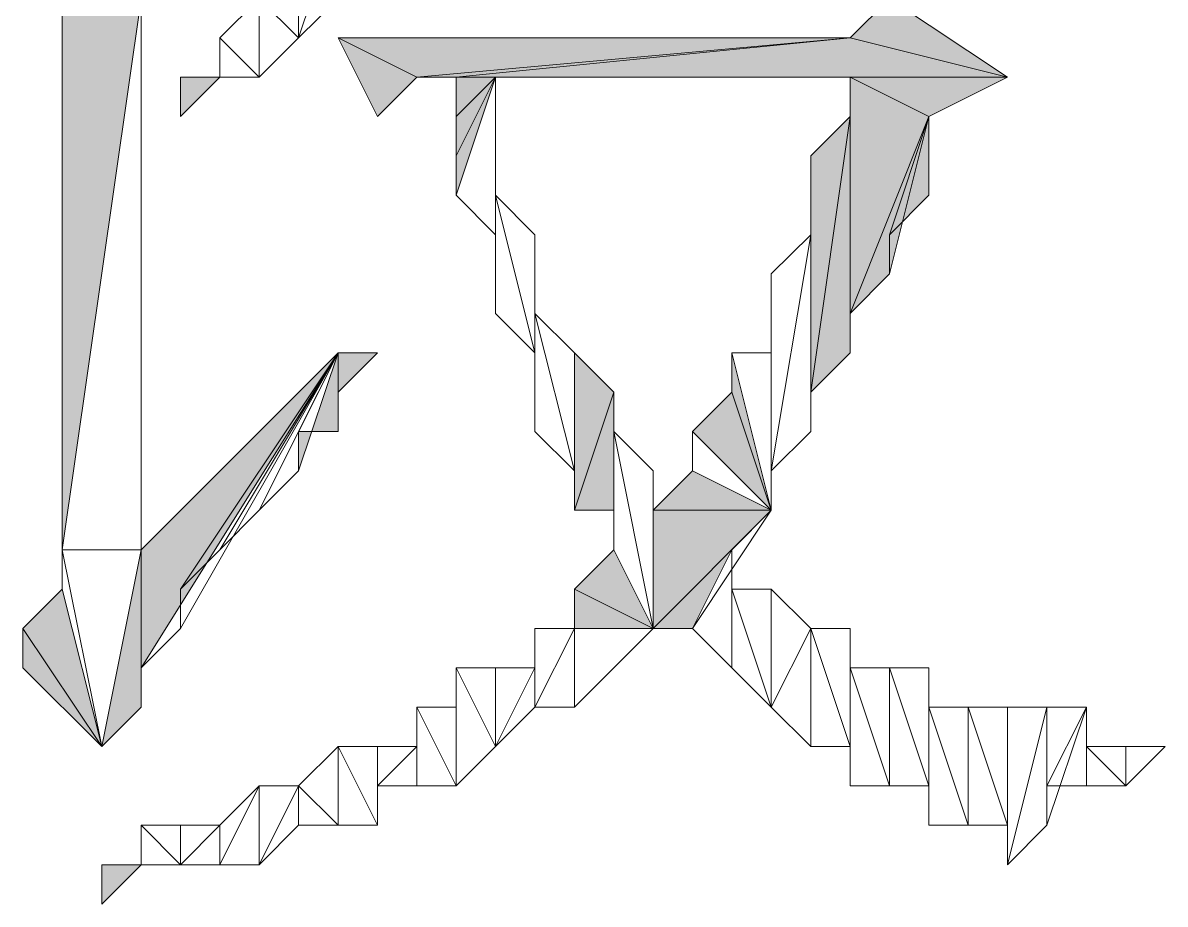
# Model space of a CAD drawing. Header units: inches. Extents: x -244 to 17, y 0 to 370.
# Drawn here: x -16.436 to -14.594, y 51.954 to 53.375 of the extents above; entities that cross this region are included whole.
import ezdxf

# ---------------------------------------------------------------- set-up
doc = ezdxf.new("R2010")
doc.units = ezdxf.units.IN
doc.header["$MEASUREMENT"] = 0
doc.layers.add('图层 1', color=7, linetype='Continuous')

# ---------------------------------------------------------------- blocks, each defined once
blk = doc.blocks.new('block 2')
at = {"layer": '图层 1', "true_color": 0xffffff}
h = blk.add_hatch(color=7, dxfattribs=at)
h.dxf.hatch_style = 2
h.paths.add_polyline_path([(72.3266, 36.9569), (72.5171, 37.0841), (72.4535, 37.0841)])
h.paths.add_polyline_path([(72.5806, 37.0207), (72.3266, 36.9569), (72.5171, 37.0841)])
h = blk.add_hatch(color=7, dxfattribs=at)
h.dxf.hatch_style = 2
h.paths.add_polyline_path([(73.5966, 37.0207), (73.533, 36.8936), (73.5966, 36.8302)])
h.paths.add_polyline_path([(72.644, 37.0207), (73.5966, 37.0207), (73.533, 36.8936)])
h = blk.add_hatch(color=7, dxfattribs=at)
h.dxf.hatch_style = 2
h.paths.add_polyline_path([(72.136, 36.9569), (72.0725, 36.9569), (72.136, 36.8936)])
h = blk.add_hatch(color=7, dxfattribs=at)
h.dxf.hatch_style = 2
h.paths.add_polyline_path([(72.644, 36.8936), (72.4535, 36.8936), (72.9615, 36.5759)])
h.paths.add_polyline_path([(72.3266, 36.9569), (72.3901, 36.8936), (72.644, 36.8936)])
h = blk.add_hatch(color=7, dxfattribs=at)
h.dxf.hatch_style = 2
h.paths.add_polyline_path([(73.4061, 36.8302), (73.3425, 36.8302), (73.4061, 36.7664)])
h = blk.add_hatch(color=7, dxfattribs=at)
h.dxf.hatch_style = 2
h.paths.add_polyline_path([(72.9615, 36.5759), (72.8345, 36.6396), (72.771, 36.6396)])
h.paths.add_polyline_path([(72.8345, 36.5759), (72.9615, 36.5759), (72.8345, 36.6396)])
h = blk.add_hatch(color=7, dxfattribs=at)
h.dxf.hatch_style = 2
h.paths.add_polyline_path([(72.8981, 36.5759), (72.9615, 36.5759), (72.9615, 36.5125)])
h = blk.add_hatch(color=7, dxfattribs=at)
h.dxf.hatch_style = 2
h.paths.add_polyline_path([(73.4061, 36.4491), (73.4695, 36.5759), (73.4695, 35.7505)])
h.paths.add_polyline_path([(73.3425, 36.5125), (73.4061, 36.4491), (73.4695, 36.5759)])
h = blk.add_hatch(color=7, dxfattribs=at)
h.dxf.hatch_style = 2
h.paths.add_polyline_path([(73.4695, 35.7505), (73.4061, 36.3854), (73.4061, 36.4491)])
h.paths.add_polyline_path([(73.4061, 35.4966), (73.4695, 35.7505), (73.4061, 36.3854)])
h.paths.add_polyline_path([(73.533, 35.6871), (73.4061, 35.4966), (73.4695, 35.7505)])
h = blk.add_hatch(color=7, dxfattribs=at)
h.dxf.hatch_style = 2
h.paths.add_polyline_path([(73.4061, 36.322), (73.2791, 36.3854), (73.3425, 36.3854)])
h.paths.add_polyline_path([(73.2156, 36.3854), (73.4061, 36.322), (73.2791, 36.3854)])
h = blk.add_hatch(color=7, dxfattribs=at)
h.dxf.hatch_style = 2
h.paths.add_polyline_path([(73.3425, 36.3854), (73.4061, 36.322), (73.4061, 36.3854)])
h = blk.add_hatch(color=7, dxfattribs=at)
h.dxf.hatch_style = 2
h.paths.add_polyline_path([(72.5806, 36.1949), (72.644, 36.1315), (72.5171, 36.0681)])
h = blk.add_hatch(color=7, dxfattribs=at)
h.dxf.hatch_style = 2
h.paths.add_polyline_path([(72.5171, 36.1949), (72.5806, 36.1949), (72.5171, 36.0681)])
h = blk.add_hatch(color=7, dxfattribs=at)
h.dxf.hatch_style = 2
h.paths.add_polyline_path([(72.7076, 36.1949), (72.8981, 36.1315), (72.7076, 36.1315)])
h.paths.add_polyline_path([(72.9615, 36.1949), (72.7076, 36.1949), (72.8981, 36.1315)])
h = blk.add_hatch(color=7, dxfattribs=at)
h.dxf.hatch_style = 2
h.paths.add_polyline_path([(72.7076, 35.8776), (72.5171, 36.0044), (72.5171, 36.0681)])
h.paths.add_polyline_path([(72.644, 35.941), (72.7076, 35.8776), (72.5171, 36.0044)])
h = blk.add_hatch(color=7, dxfattribs=at)
h.dxf.hatch_style = 2
h.paths.add_polyline_path([(72.7076, 36.0681), (72.5171, 36.0681), (72.7076, 35.8776)])
h = blk.add_hatch(color=7, dxfattribs=at)
h.dxf.hatch_style = 2
h.paths.add_polyline_path([(72.7076, 36.0681), (72.771, 36.0044), (72.7076, 35.8776)])
h = blk.add_hatch(color=7, dxfattribs=at)
h.dxf.hatch_style = 2
h.paths.add_polyline_path([(72.7076, 35.8776), (72.8981, 35.941), (72.8345, 36.0044)])
h.paths.add_polyline_path([(72.9615, 35.941), (72.7076, 35.8776), (72.8981, 35.941)])
h = blk.add_hatch(color=7, dxfattribs=at)
h.dxf.hatch_style = 2
h.paths.add_polyline_path([(72.8981, 35.8139), (73.3425, 35.7505), (72.9615, 35.7505)])
h.paths.add_polyline_path([(73.2791, 35.8139), (72.8981, 35.8139), (73.3425, 35.7505)])
h = blk.add_hatch(color=7, dxfattribs=at)
h.dxf.hatch_style = 2
h.paths.add_polyline_path([(73.3425, 35.6237), (73.025, 35.7505), (73.4061, 35.7505)])
h.paths.add_polyline_path([(73.0886, 35.6871), (73.3425, 35.6237), (73.025, 35.7505)])
h = blk.add_hatch(color=7, dxfattribs=at)
h.dxf.hatch_style = 2
h.paths.add_polyline_path([(73.4061, 35.7505), (73.3425, 35.6237), (73.4061, 35.4966)])
h = blk.add_hatch(color=7, dxfattribs=at)
h.dxf.hatch_style = 2
h.paths.add_polyline_path([(73.3425, 35.6237), (73.2156, 35.6237), (73.152, 35.6871)])
at = {"layer": '图层 1', "lineweight": 0}
for points in [[(72.3266, 36.9569), (72.5171, 37.0841), (72.4535, 37.0841), (72.3266, 36.9569)], [(72.5806, 37.0207), (72.3266, 36.9569), (72.5171, 37.0841), (72.5806, 37.0207)], [(72.644, 37.0207), (72.3266, 36.9569), (72.644, 36.8936), (72.644, 37.0207)], [(72.5806, 37.0207), (72.644, 37.0207), (72.3266, 36.9569), (72.5806, 37.0207)], [(72.644, 36.8936), (73.533, 36.8936), (72.644, 37.0207), (72.644, 36.8936)], [(72.644, 37.0207), (73.5966, 37.0207), (73.533, 36.8936), (72.644, 37.0207)], [(72.136, 36.9569), (72.0725, 36.9569), (72.136, 36.8936), (72.136, 36.9569)], [(72.3266, 36.9569), (72.3901, 36.8936), (72.644, 36.8936), (72.3266, 36.9569)], [(72.1996, 36.8936), (72.136, 36.8302), (72.1996, 36.8302), (72.1996, 36.8936)], [(72.136, 36.8936), (72.1996, 36.8936), (72.136, 36.8302), (72.136, 36.8936)], [(72.3901, 36.8936), (72.644, 36.8936), (72.4535, 36.8936), (72.3901, 36.8936)], [(72.5171, 36.8302), (72.9615, 36.5759), (72.4535, 36.8936), (72.5171, 36.8302)], [(72.644, 36.8936), (72.4535, 36.8936), (72.9615, 36.5759), (72.644, 36.8936)], [(72.136, 36.8302), (72.1996, 36.7664), (72.136, 36.7664), (72.136, 36.8302)], [(72.1996, 36.8302), (72.136, 36.8302), (72.1996, 36.7664), (72.1996, 36.8302)], [(72.9615, 36.5759), (72.5806, 36.8302), (72.5171, 36.8302), (72.9615, 36.5759)], [(72.644, 36.7664), (72.9615, 36.5759), (72.5806, 36.8302), (72.644, 36.7664)], [(73.4061, 36.8302), (73.3425, 36.8302), (73.4061, 36.7664), (73.4061, 36.8302)], [(72.136, 36.7664), (72.263, 36.703), (72.136, 36.703), (72.136, 36.7664)], [(72.1996, 36.7664), (72.136, 36.7664), (72.263, 36.703), (72.1996, 36.7664)], [(72.7076, 36.703), (72.9615, 36.5759), (72.644, 36.7664), (72.7076, 36.703)], [(73.4695, 36.7664), (73.4061, 36.703), (73.533, 36.703), (73.4695, 36.7664)], [(73.4061, 36.7664), (73.4695, 36.7664), (73.4061, 36.703), (73.4061, 36.7664)], [(72.136, 36.703), (72.1996, 36.6396), (72.263, 36.6396), (72.136, 36.703)], [(72.263, 36.703), (72.136, 36.703), (72.263, 36.6396), (72.263, 36.703)], [(72.771, 36.6396), (72.9615, 36.5759), (72.7076, 36.703), (72.771, 36.6396)], [(73.4061, 36.703), (73.533, 36.703), (73.4695, 36.6396), (73.4061, 36.703)], [(73.533, 36.703), (73.533, 36.6396), (73.4695, 36.6396), (73.533, 36.703)], [(72.263, 36.6396), (72.1996, 36.5759), (72.3266, 36.5759), (72.263, 36.6396)], [(72.1996, 36.6396), (72.263, 36.6396), (72.1996, 36.5759), (72.1996, 36.6396)], [(72.9615, 36.5759), (72.8345, 36.6396), (72.771, 36.6396), (72.9615, 36.5759)], [(72.8345, 36.5759), (72.9615, 36.5759), (72.8345, 36.6396), (72.8345, 36.5759)], [(73.4695, 36.6396), (73.66, 36.5759), (73.533, 36.5759), (73.4695, 36.6396)], [(73.5966, 36.6396), (73.4695, 36.6396), (73.66, 36.5759), (73.5966, 36.6396)], [(73.533, 36.6396), (73.5966, 36.6396), (73.4695, 36.6396), (73.533, 36.6396)], [(72.3266, 36.5759), (72.1996, 36.5125), (72.3266, 36.5125), (72.3266, 36.5759)], [(72.1996, 36.5759), (72.3266, 36.5759), (72.1996, 36.5125), (72.1996, 36.5759)], [(72.8345, 36.5759), (72.8981, 36.5759), (72.9615, 36.5759), (72.8345, 36.5759)], [(72.8981, 36.5759), (72.9615, 36.5759), (72.9615, 36.5125), (72.8981, 36.5759)], [(73.3425, 36.5125), (73.4061, 36.4491), (73.4695, 36.5759), (73.3425, 36.5125)], [(73.4061, 36.4491), (73.4695, 36.5759), (73.4695, 35.7505), (73.4061, 36.4491)], [(72.1996, 36.5125), (72.3266, 36.5125), (72.263, 36.5125), (72.1996, 36.5125)], [(72.263, 36.5125), (72.3266, 36.4491), (72.263, 36.4491), (72.263, 36.5125)], [(72.3266, 36.5125), (72.263, 36.5125), (72.3266, 36.4491), (72.3266, 36.5125)], [(72.263, 36.3854), (72.3901, 36.3854), (72.3901, 36.4491), (72.263, 36.3854)], [(72.263, 36.4491), (72.3901, 36.4491), (72.263, 36.3854), (72.263, 36.4491)], [(72.3266, 36.4491), (72.263, 36.4491), (72.3901, 36.4491), (72.3266, 36.4491)], [(73.4695, 35.7505), (73.4061, 36.3854), (73.4061, 36.4491), (73.4695, 35.7505)], [(72.4535, 36.3854), (72.263, 36.3854), (72.3901, 36.3854), (72.4535, 36.3854)], [(72.3266, 36.322), (72.4535, 36.3854), (72.263, 36.3854), (72.3266, 36.322)], [(72.4535, 36.322), (72.3266, 36.322), (72.4535, 36.3854), (72.4535, 36.322)], [(73.2156, 36.3854), (73.152, 36.322), (73.4061, 36.322), (73.2156, 36.3854)], [(73.2156, 36.3854), (73.4061, 36.322), (73.2791, 36.3854), (73.2156, 36.3854)], [(73.4061, 36.322), (73.2791, 36.3854), (73.3425, 36.3854), (73.4061, 36.322)], [(73.3425, 36.3854), (73.4061, 36.322), (73.4061, 36.3854), (73.3425, 36.3854)], [(73.4061, 36.322), (73.4061, 36.3854), (73.4061, 35.7505), (73.4061, 36.322)], [(73.4061, 36.3854), (73.4061, 35.7505), (73.4061, 35.4966), (73.4061, 36.3854)], [(73.4061, 35.4966), (73.4695, 35.7505), (73.4061, 36.3854), (73.4061, 35.4966)], [(72.4535, 36.2586), (72.3266, 36.322), (72.4535, 36.322), (72.4535, 36.2586)], [(72.3901, 36.2586), (72.4535, 36.2586), (72.3266, 36.322), (72.3901, 36.2586)], [(73.2156, 36.322), (72.9615, 36.2586), (73.152, 36.2586), (73.2156, 36.322)], [(73.025, 36.322), (73.2156, 36.322), (72.9615, 36.2586), (73.025, 36.322)], [(73.2791, 36.322), (73.025, 36.322), (73.2156, 36.322), (73.2791, 36.322)], [(73.0886, 36.322), (73.2791, 36.322), (73.025, 36.322), (73.0886, 36.322)], [(73.3425, 36.322), (73.0886, 36.322), (73.2791, 36.322), (73.3425, 36.322)], [(73.4061, 36.322), (73.0886, 36.322), (73.3425, 36.322), (73.4061, 36.322)], [(73.152, 36.322), (73.4061, 36.322), (73.0886, 36.322), (73.152, 36.322)], [(72.5171, 36.2586), (72.3901, 36.2586), (72.4535, 36.2586), (72.5171, 36.2586)], [(72.5171, 36.1949), (72.3901, 36.2586), (72.5171, 36.2586), (72.5171, 36.1949)], [(72.3901, 36.1949), (72.5171, 36.1949), (72.3901, 36.2586), (72.3901, 36.1949)], [(73.025, 36.2586), (72.771, 36.1949), (72.9615, 36.1949), (73.025, 36.2586)], [(72.8345, 36.2586), (73.025, 36.2586), (72.771, 36.1949), (72.8345, 36.2586)], [(73.0886, 36.2586), (72.8345, 36.2586), (73.025, 36.2586), (73.0886, 36.2586)], [(72.8981, 36.2586), (73.0886, 36.2586), (72.8345, 36.2586), (72.8981, 36.2586)], [(73.152, 36.2586), (72.8981, 36.2586), (73.0886, 36.2586), (73.152, 36.2586)], [(72.9615, 36.2586), (72.8981, 36.2586), (73.152, 36.2586), (72.9615, 36.2586)], [(72.5171, 36.0681), (72.3901, 36.1949), (72.5171, 36.1949), (72.5171, 36.0681)], [(72.4535, 36.1315), (72.5171, 36.0681), (72.3901, 36.1949), (72.4535, 36.1315)], [(72.5806, 36.1949), (72.644, 36.1315), (72.5171, 36.0681), (72.5806, 36.1949)], [(72.5171, 36.1949), (72.5806, 36.1949), (72.5171, 36.0681), (72.5171, 36.1949)], [(72.7076, 36.1949), (72.8981, 36.1315), (72.7076, 36.1315), (72.7076, 36.1949)], [(72.9615, 36.1949), (72.7076, 36.1949), (72.8981, 36.1315), (72.9615, 36.1949)], [(72.771, 36.1949), (72.9615, 36.1949), (72.7076, 36.1949), (72.771, 36.1949)], [(72.8345, 36.1315), (72.771, 36.0681), (72.5171, 36.0681), (72.8345, 36.1315)], [(72.644, 36.1315), (72.8345, 36.1315), (72.5171, 36.0681), (72.644, 36.1315)], [(72.7076, 36.1315), (72.8345, 36.1315), (72.644, 36.1315), (72.7076, 36.1315)], [(72.8981, 36.1315), (72.7076, 36.1315), (72.8345, 36.1315), (72.8981, 36.1315)], [(72.7076, 35.8776), (72.5171, 36.0044), (72.5171, 36.0681), (72.7076, 35.8776)], [(72.7076, 36.0681), (72.5171, 36.0681), (72.7076, 35.8776), (72.7076, 36.0681)], [(72.771, 36.0681), (72.7076, 36.0681), (72.5171, 36.0681), (72.771, 36.0681)], [(72.7076, 36.0681), (72.771, 36.0044), (72.7076, 35.8776), (72.7076, 36.0681)], [(72.5171, 36.0044), (72.644, 35.941), (72.4535, 35.941), (72.5171, 36.0044)], [(72.644, 35.941), (72.7076, 35.8776), (72.5171, 36.0044), (72.644, 35.941)], [(72.7076, 35.8776), (72.8981, 35.941), (72.8345, 36.0044), (72.7076, 35.8776)], [(72.771, 36.0044), (72.8345, 36.0044), (72.7076, 35.8776), (72.771, 36.0044)], [(72.5806, 35.941), (72.3901, 35.8776), (72.5806, 35.8776), (72.5806, 35.941)], [(72.4535, 35.941), (72.5806, 35.941), (72.3901, 35.8776), (72.4535, 35.941)], [(72.644, 35.941), (72.4535, 35.941), (72.5806, 35.941), (72.644, 35.941)], [(72.9615, 35.941), (72.9615, 35.8776), (72.7076, 35.8776), (72.9615, 35.941)], [(72.9615, 35.941), (72.7076, 35.8776), (72.8981, 35.941), (72.9615, 35.941)], [(72.3901, 35.8776), (72.5171, 35.8139), (72.3266, 35.8139), (72.3901, 35.8776)], [(72.5806, 35.8776), (72.3901, 35.8776), (72.5171, 35.8139), (72.5806, 35.8776)], [(72.7076, 35.8776), (73.0886, 35.8776), (72.771, 35.8776), (72.7076, 35.8776)], [(73.025, 35.8776), (72.7076, 35.8776), (73.0886, 35.8776), (73.025, 35.8776)], [(72.9615, 35.8776), (73.025, 35.8776), (72.7076, 35.8776), (72.9615, 35.8776)], [(72.771, 35.8776), (73.152, 35.8139), (72.8345, 35.8139), (72.771, 35.8776)], [(73.0886, 35.8776), (72.771, 35.8776), (73.152, 35.8139), (73.0886, 35.8776)], [(72.5171, 35.8139), (72.3266, 35.7505), (72.5171, 35.7505), (72.5171, 35.8139)], [(72.3266, 35.8139), (72.5171, 35.8139), (72.3266, 35.7505), (72.3266, 35.8139)], [(72.8345, 35.8139), (73.152, 35.8139), (72.8981, 35.8139), (72.8345, 35.8139)], [(72.8981, 35.8139), (73.3425, 35.7505), (72.9615, 35.7505), (72.8981, 35.8139)], [(73.2791, 35.8139), (72.8981, 35.8139), (73.3425, 35.7505), (73.2791, 35.8139)], [(73.2156, 35.8139), (73.2791, 35.8139), (72.8981, 35.8139), (73.2156, 35.8139)], [(73.152, 35.8139), (73.2156, 35.8139), (72.8981, 35.8139), (73.152, 35.8139)], [(72.4535, 35.7505), (72.263, 35.6871), (72.4535, 35.6871), (72.4535, 35.7505)], [(72.263, 35.7505), (72.4535, 35.7505), (72.263, 35.6871), (72.263, 35.7505)], [(72.5171, 35.7505), (72.263, 35.7505), (72.4535, 35.7505), (72.5171, 35.7505)], [(72.3266, 35.7505), (72.5171, 35.7505), (72.263, 35.7505), (72.3266, 35.7505)], [(72.9615, 35.7505), (73.4061, 35.7505), (73.025, 35.7505), (72.9615, 35.7505)], [(73.3425, 35.7505), (72.9615, 35.7505), (73.4061, 35.7505), (73.3425, 35.7505)], [(73.3425, 35.6237), (73.025, 35.7505), (73.4061, 35.7505), (73.3425, 35.6237)], [(73.0886, 35.6871), (73.3425, 35.6237), (73.025, 35.7505), (73.0886, 35.6871)], [(73.4061, 35.7505), (73.3425, 35.6237), (73.4061, 35.4966), (73.4061, 35.7505)], [(73.533, 35.6871), (73.4061, 35.4966), (73.4695, 35.7505), (73.533, 35.6871)], [(72.4535, 35.6871), (72.263, 35.6237), (72.4535, 35.6237), (72.4535, 35.6871)], [(72.263, 35.6871), (72.4535, 35.6871), (72.263, 35.6237), (72.263, 35.6871)], [(73.152, 35.6871), (73.3425, 35.6237), (73.0886, 35.6871), (73.152, 35.6871)], [(73.3425, 35.6237), (73.2156, 35.6237), (73.152, 35.6871), (73.3425, 35.6237)], [(72.3901, 35.6237), (72.1996, 35.56), (72.3901, 35.56), (72.3901, 35.6237)], [(72.1996, 35.6237), (72.3901, 35.6237), (72.1996, 35.56), (72.1996, 35.6237)], [(72.4535, 35.6237), (72.1996, 35.6237), (72.3901, 35.6237), (72.4535, 35.6237)], [(72.263, 35.6237), (72.4535, 35.6237), (72.1996, 35.6237), (72.263, 35.6237)], [(73.2791, 35.6237), (73.3425, 35.6237), (73.2156, 35.6237), (73.2791, 35.6237)], [(72.3901, 35.56), (72.1996, 35.4966), (72.3901, 35.4966), (72.3901, 35.56)], [(72.1996, 35.56), (72.3901, 35.56), (72.1996, 35.4966), (72.1996, 35.56)], [(72.136, 35.4966), (72.1996, 35.4332), (72.3901, 35.4332), (72.136, 35.4966)], [(72.3901, 35.4966), (72.136, 35.4966), (72.3901, 35.4332), (72.3901, 35.4966)], [(72.1996, 35.4966), (72.3901, 35.4966), (72.136, 35.4966), (72.1996, 35.4966)], [(72.3901, 35.3694), (72.263, 35.4332), (72.1996, 35.4332), (72.3901, 35.3694)], [(72.3901, 35.4332), (72.1996, 35.4332), (72.3901, 35.3694), (72.3901, 35.4332)], [(72.263, 35.3694), (72.3901, 35.3694), (72.263, 35.4332), (72.263, 35.3694)], [(72.3266, 35.3694), (72.263, 35.3694), (72.3901, 35.3694), (72.3266, 35.3694)], [(72.263, 35.3061), (72.3266, 35.3694), (72.263, 35.3694), (72.263, 35.3061)], [(72.3266, 35.3061), (72.263, 35.3061), (72.3266, 35.3694), (72.3266, 35.3061)], [(72.3266, 35.2427), (72.3266, 35.3061), (72.263, 35.3061), (72.3266, 35.2427)]]:
    blk.add_lwpolyline(points, dxfattribs=at)
at = {"layer": '图层 1', "color": 7, "lineweight": 20, "true_color": 0xffffff}
for points in [[(72.3266, 36.9569), (72.5171, 37.0841), (72.4535, 37.0841), (72.3266, 36.9569)], [(72.5806, 37.0207), (72.3266, 36.9569), (72.5171, 37.0841), (72.5806, 37.0207)], [(72.644, 37.0207), (72.3266, 36.9569), (72.644, 36.8936), (72.644, 37.0207)], [(72.5806, 37.0207), (72.644, 37.0207), (72.3266, 36.9569), (72.5806, 37.0207)], [(72.644, 36.8936), (73.533, 36.8936), (72.644, 37.0207), (72.644, 36.8936)], [(72.644, 37.0207), (73.5966, 37.0207), (73.533, 36.8936), (72.644, 37.0207)], [(72.136, 36.9569), (72.0725, 36.9569), (72.136, 36.8936), (72.136, 36.9569)], [(72.3266, 36.9569), (72.3901, 36.8936), (72.644, 36.8936), (72.3266, 36.9569)], [(72.1996, 36.8936), (72.136, 36.8302), (72.1996, 36.8302), (72.1996, 36.8936)], [(72.136, 36.8936), (72.1996, 36.8936), (72.136, 36.8302), (72.136, 36.8936)], [(72.3901, 36.8936), (72.644, 36.8936), (72.4535, 36.8936), (72.3901, 36.8936)], [(72.5171, 36.8302), (72.9615, 36.5759), (72.4535, 36.8936), (72.5171, 36.8302)], [(72.644, 36.8936), (72.4535, 36.8936), (72.9615, 36.5759), (72.644, 36.8936)], [(72.136, 36.8302), (72.1996, 36.7664), (72.136, 36.7664), (72.136, 36.8302)], [(72.1996, 36.8302), (72.136, 36.8302), (72.1996, 36.7664), (72.1996, 36.8302)], [(72.9615, 36.5759), (72.5806, 36.8302), (72.5171, 36.8302), (72.9615, 36.5759)], [(72.644, 36.7664), (72.9615, 36.5759), (72.5806, 36.8302), (72.644, 36.7664)], [(73.4061, 36.8302), (73.3425, 36.8302), (73.4061, 36.7664), (73.4061, 36.8302)], [(72.136, 36.7664), (72.263, 36.703), (72.136, 36.703), (72.136, 36.7664)], [(72.1996, 36.7664), (72.136, 36.7664), (72.263, 36.703), (72.1996, 36.7664)], [(72.7076, 36.703), (72.9615, 36.5759), (72.644, 36.7664), (72.7076, 36.703)], [(73.4695, 36.7664), (73.4061, 36.703), (73.533, 36.703), (73.4695, 36.7664)], [(73.4061, 36.7664), (73.4695, 36.7664), (73.4061, 36.703), (73.4061, 36.7664)], [(72.136, 36.703), (72.1996, 36.6396), (72.263, 36.6396), (72.136, 36.703)], [(72.263, 36.703), (72.136, 36.703), (72.263, 36.6396), (72.263, 36.703)], [(72.771, 36.6396), (72.9615, 36.5759), (72.7076, 36.703), (72.771, 36.6396)], [(73.4061, 36.703), (73.533, 36.703), (73.4695, 36.6396), (73.4061, 36.703)], [(73.533, 36.703), (73.533, 36.6396), (73.4695, 36.6396), (73.533, 36.703)], [(72.263, 36.6396), (72.1996, 36.5759), (72.3266, 36.5759), (72.263, 36.6396)], [(72.1996, 36.6396), (72.263, 36.6396), (72.1996, 36.5759), (72.1996, 36.6396)], [(72.9615, 36.5759), (72.8345, 36.6396), (72.771, 36.6396), (72.9615, 36.5759)], [(72.8345, 36.5759), (72.9615, 36.5759), (72.8345, 36.6396), (72.8345, 36.5759)], [(73.4695, 36.6396), (73.66, 36.5759), (73.533, 36.5759), (73.4695, 36.6396)], [(73.5966, 36.6396), (73.4695, 36.6396), (73.66, 36.5759), (73.5966, 36.6396)], [(73.533, 36.6396), (73.5966, 36.6396), (73.4695, 36.6396), (73.533, 36.6396)], [(72.3266, 36.5759), (72.1996, 36.5125), (72.3266, 36.5125), (72.3266, 36.5759)], [(72.1996, 36.5759), (72.3266, 36.5759), (72.1996, 36.5125), (72.1996, 36.5759)], [(72.8345, 36.5759), (72.8981, 36.5759), (72.9615, 36.5759), (72.8345, 36.5759)], [(72.8981, 36.5759), (72.9615, 36.5759), (72.9615, 36.5125), (72.8981, 36.5759)], [(73.3425, 36.5125), (73.4061, 36.4491), (73.4695, 36.5759), (73.3425, 36.5125)], [(73.4061, 36.4491), (73.4695, 36.5759), (73.4695, 35.7505), (73.4061, 36.4491)], [(72.1996, 36.5125), (72.3266, 36.5125), (72.263, 36.5125), (72.1996, 36.5125)], [(72.263, 36.5125), (72.3266, 36.4491), (72.263, 36.4491), (72.263, 36.5125)], [(72.3266, 36.5125), (72.263, 36.5125), (72.3266, 36.4491), (72.3266, 36.5125)], [(72.263, 36.3854), (72.3901, 36.3854), (72.3901, 36.4491), (72.263, 36.3854)], [(72.263, 36.4491), (72.3901, 36.4491), (72.263, 36.3854), (72.263, 36.4491)], [(72.3266, 36.4491), (72.263, 36.4491), (72.3901, 36.4491), (72.3266, 36.4491)], [(73.4695, 35.7505), (73.4061, 36.3854), (73.4061, 36.4491), (73.4695, 35.7505)], [(72.4535, 36.3854), (72.263, 36.3854), (72.3901, 36.3854), (72.4535, 36.3854)], [(72.3266, 36.322), (72.4535, 36.3854), (72.263, 36.3854), (72.3266, 36.322)], [(72.4535, 36.322), (72.3266, 36.322), (72.4535, 36.3854), (72.4535, 36.322)], [(73.2156, 36.3854), (73.152, 36.322), (73.4061, 36.322), (73.2156, 36.3854)], [(73.2156, 36.3854), (73.4061, 36.322), (73.2791, 36.3854), (73.2156, 36.3854)], [(73.4061, 36.322), (73.2791, 36.3854), (73.3425, 36.3854), (73.4061, 36.322)], [(73.3425, 36.3854), (73.4061, 36.322), (73.4061, 36.3854), (73.3425, 36.3854)], [(73.4061, 36.322), (73.4061, 36.3854), (73.4061, 35.7505), (73.4061, 36.322)], [(73.4061, 36.3854), (73.4061, 35.7505), (73.4061, 35.4966), (73.4061, 36.3854)], [(73.4061, 35.4966), (73.4695, 35.7505), (73.4061, 36.3854), (73.4061, 35.4966)], [(72.4535, 36.2586), (72.3266, 36.322), (72.4535, 36.322), (72.4535, 36.2586)], [(72.3901, 36.2586), (72.4535, 36.2586), (72.3266, 36.322), (72.3901, 36.2586)], [(73.2156, 36.322), (72.9615, 36.2586), (73.152, 36.2586), (73.2156, 36.322)], [(73.025, 36.322), (73.2156, 36.322), (72.9615, 36.2586), (73.025, 36.322)], [(73.2791, 36.322), (73.025, 36.322), (73.2156, 36.322), (73.2791, 36.322)], [(73.0886, 36.322), (73.2791, 36.322), (73.025, 36.322), (73.0886, 36.322)], [(73.3425, 36.322), (73.0886, 36.322), (73.2791, 36.322), (73.3425, 36.322)], [(73.4061, 36.322), (73.0886, 36.322), (73.3425, 36.322), (73.4061, 36.322)], [(73.152, 36.322), (73.4061, 36.322), (73.0886, 36.322), (73.152, 36.322)], [(72.5171, 36.2586), (72.3901, 36.2586), (72.4535, 36.2586), (72.5171, 36.2586)], [(72.5171, 36.1949), (72.3901, 36.2586), (72.5171, 36.2586), (72.5171, 36.1949)], [(72.3901, 36.1949), (72.5171, 36.1949), (72.3901, 36.2586), (72.3901, 36.1949)], [(73.025, 36.2586), (72.771, 36.1949), (72.9615, 36.1949), (73.025, 36.2586)], [(72.8345, 36.2586), (73.025, 36.2586), (72.771, 36.1949), (72.8345, 36.2586)], [(73.0886, 36.2586), (72.8345, 36.2586), (73.025, 36.2586), (73.0886, 36.2586)], [(72.8981, 36.2586), (73.0886, 36.2586), (72.8345, 36.2586), (72.8981, 36.2586)], [(73.152, 36.2586), (72.8981, 36.2586), (73.0886, 36.2586), (73.152, 36.2586)], [(72.9615, 36.2586), (72.8981, 36.2586), (73.152, 36.2586), (72.9615, 36.2586)], [(72.5171, 36.0681), (72.3901, 36.1949), (72.5171, 36.1949), (72.5171, 36.0681)], [(72.4535, 36.1315), (72.5171, 36.0681), (72.3901, 36.1949), (72.4535, 36.1315)], [(72.5806, 36.1949), (72.644, 36.1315), (72.5171, 36.0681), (72.5806, 36.1949)], [(72.5171, 36.1949), (72.5806, 36.1949), (72.5171, 36.0681), (72.5171, 36.1949)], [(72.7076, 36.1949), (72.8981, 36.1315), (72.7076, 36.1315), (72.7076, 36.1949)], [(72.9615, 36.1949), (72.7076, 36.1949), (72.8981, 36.1315), (72.9615, 36.1949)], [(72.771, 36.1949), (72.9615, 36.1949), (72.7076, 36.1949), (72.771, 36.1949)], [(72.8345, 36.1315), (72.771, 36.0681), (72.5171, 36.0681), (72.8345, 36.1315)], [(72.644, 36.1315), (72.8345, 36.1315), (72.5171, 36.0681), (72.644, 36.1315)], [(72.7076, 36.1315), (72.8345, 36.1315), (72.644, 36.1315), (72.7076, 36.1315)], [(72.8981, 36.1315), (72.7076, 36.1315), (72.8345, 36.1315), (72.8981, 36.1315)], [(72.7076, 35.8776), (72.5171, 36.0044), (72.5171, 36.0681), (72.7076, 35.8776)], [(72.7076, 36.0681), (72.5171, 36.0681), (72.7076, 35.8776), (72.7076, 36.0681)], [(72.771, 36.0681), (72.7076, 36.0681), (72.5171, 36.0681), (72.771, 36.0681)], [(72.7076, 36.0681), (72.771, 36.0044), (72.7076, 35.8776), (72.7076, 36.0681)], [(72.5171, 36.0044), (72.644, 35.941), (72.4535, 35.941), (72.5171, 36.0044)], [(72.644, 35.941), (72.7076, 35.8776), (72.5171, 36.0044), (72.644, 35.941)], [(72.7076, 35.8776), (72.8981, 35.941), (72.8345, 36.0044), (72.7076, 35.8776)], [(72.771, 36.0044), (72.8345, 36.0044), (72.7076, 35.8776), (72.771, 36.0044)], [(72.5806, 35.941), (72.3901, 35.8776), (72.5806, 35.8776), (72.5806, 35.941)], [(72.4535, 35.941), (72.5806, 35.941), (72.3901, 35.8776), (72.4535, 35.941)], [(72.644, 35.941), (72.4535, 35.941), (72.5806, 35.941), (72.644, 35.941)], [(72.9615, 35.941), (72.9615, 35.8776), (72.7076, 35.8776), (72.9615, 35.941)], [(72.9615, 35.941), (72.7076, 35.8776), (72.8981, 35.941), (72.9615, 35.941)], [(72.3901, 35.8776), (72.5171, 35.8139), (72.3266, 35.8139), (72.3901, 35.8776)], [(72.5806, 35.8776), (72.3901, 35.8776), (72.5171, 35.8139), (72.5806, 35.8776)], [(72.7076, 35.8776), (73.0886, 35.8776), (72.771, 35.8776), (72.7076, 35.8776)], [(73.025, 35.8776), (72.7076, 35.8776), (73.0886, 35.8776), (73.025, 35.8776)], [(72.9615, 35.8776), (73.025, 35.8776), (72.7076, 35.8776), (72.9615, 35.8776)], [(72.771, 35.8776), (73.152, 35.8139), (72.8345, 35.8139), (72.771, 35.8776)], [(73.0886, 35.8776), (72.771, 35.8776), (73.152, 35.8139), (73.0886, 35.8776)], [(72.5171, 35.8139), (72.3266, 35.7505), (72.5171, 35.7505), (72.5171, 35.8139)], [(72.3266, 35.8139), (72.5171, 35.8139), (72.3266, 35.7505), (72.3266, 35.8139)], [(72.8345, 35.8139), (73.152, 35.8139), (72.8981, 35.8139), (72.8345, 35.8139)], [(72.8981, 35.8139), (73.3425, 35.7505), (72.9615, 35.7505), (72.8981, 35.8139)], [(73.2791, 35.8139), (72.8981, 35.8139), (73.3425, 35.7505), (73.2791, 35.8139)], [(73.2156, 35.8139), (73.2791, 35.8139), (72.8981, 35.8139), (73.2156, 35.8139)], [(73.152, 35.8139), (73.2156, 35.8139), (72.8981, 35.8139), (73.152, 35.8139)], [(72.4535, 35.7505), (72.263, 35.6871), (72.4535, 35.6871), (72.4535, 35.7505)], [(72.263, 35.7505), (72.4535, 35.7505), (72.263, 35.6871), (72.263, 35.7505)], [(72.5171, 35.7505), (72.263, 35.7505), (72.4535, 35.7505), (72.5171, 35.7505)], [(72.3266, 35.7505), (72.5171, 35.7505), (72.263, 35.7505), (72.3266, 35.7505)], [(72.9615, 35.7505), (73.4061, 35.7505), (73.025, 35.7505), (72.9615, 35.7505)], [(73.3425, 35.7505), (72.9615, 35.7505), (73.4061, 35.7505), (73.3425, 35.7505)], [(73.3425, 35.6237), (73.025, 35.7505), (73.4061, 35.7505), (73.3425, 35.6237)], [(73.0886, 35.6871), (73.3425, 35.6237), (73.025, 35.7505), (73.0886, 35.6871)], [(73.4061, 35.7505), (73.3425, 35.6237), (73.4061, 35.4966), (73.4061, 35.7505)], [(73.533, 35.6871), (73.4061, 35.4966), (73.4695, 35.7505), (73.533, 35.6871)], [(72.4535, 35.6871), (72.263, 35.6237), (72.4535, 35.6237), (72.4535, 35.6871)], [(72.263, 35.6871), (72.4535, 35.6871), (72.263, 35.6237), (72.263, 35.6871)], [(73.152, 35.6871), (73.3425, 35.6237), (73.0886, 35.6871), (73.152, 35.6871)], [(73.3425, 35.6237), (73.2156, 35.6237), (73.152, 35.6871), (73.3425, 35.6237)], [(72.3901, 35.6237), (72.1996, 35.56), (72.3901, 35.56), (72.3901, 35.6237)], [(72.1996, 35.6237), (72.3901, 35.6237), (72.1996, 35.56), (72.1996, 35.6237)], [(72.4535, 35.6237), (72.1996, 35.6237), (72.3901, 35.6237), (72.4535, 35.6237)], [(72.263, 35.6237), (72.4535, 35.6237), (72.1996, 35.6237), (72.263, 35.6237)], [(73.2791, 35.6237), (73.3425, 35.6237), (73.2156, 35.6237), (73.2791, 35.6237)], [(72.3901, 35.56), (72.1996, 35.4966), (72.3901, 35.4966), (72.3901, 35.56)], [(72.1996, 35.56), (72.3901, 35.56), (72.1996, 35.4966), (72.1996, 35.56)], [(72.136, 35.4966), (72.1996, 35.4332), (72.3901, 35.4332), (72.136, 35.4966)], [(72.3901, 35.4966), (72.136, 35.4966), (72.3901, 35.4332), (72.3901, 35.4966)], [(72.1996, 35.4966), (72.3901, 35.4966), (72.136, 35.4966), (72.1996, 35.4966)], [(72.3901, 35.3694), (72.263, 35.4332), (72.1996, 35.4332), (72.3901, 35.3694)], [(72.3901, 35.4332), (72.1996, 35.4332), (72.3901, 35.3694), (72.3901, 35.4332)], [(72.263, 35.3694), (72.3901, 35.3694), (72.263, 35.4332), (72.263, 35.3694)], [(72.3266, 35.3694), (72.263, 35.3694), (72.3901, 35.3694), (72.3266, 35.3694)], [(72.263, 35.3061), (72.3266, 35.3694), (72.263, 35.3694), (72.263, 35.3061)], [(72.3266, 35.3061), (72.263, 35.3061), (72.3266, 35.3694), (72.3266, 35.3061)], [(72.3266, 35.2427), (72.3266, 35.3061), (72.263, 35.3061), (72.3266, 35.2427)]]:
    blk.add_lwpolyline(points, dxfattribs=at)
at = {"layer": '图层 1', "lineweight": 0}
for points, knots in [([(73.533, 36.8936), (73.533, 36.8936), (72.644, 37.0207), (72.644, 37.0207), (72.644, 37.0207), (73.533, 36.8936), (73.533, 36.8936)], [0, 0, 0, 0, 1, 1, 1, 2, 2, 2, 2]), ([(72.0725, 36.9569), (72.0725, 36.9569), (72.136, 36.8936), (72.136, 36.8936), (72.136, 36.8936), (72.0725, 36.9569), (72.0725, 36.9569)], [0, 0, 0, 0, 1, 1, 1, 2, 2, 2, 2]), ([(72.0725, 36.9569), (72.0725, 36.9569), (72.0725, 36.9569), (72.0725, 36.9569), (72.0725, 36.9569), (72.136, 36.8936), (72.136, 36.8936), (72.136, 36.8936), (72.0725, 36.9569), (72.0725, 36.9569)], [0, 0, 0, 0, 1, 1, 1, 2, 2, 2, 3, 3, 3, 3]), ([(72.3266, 36.9569), (72.3266, 36.9569), (72.644, 36.8936), (72.644, 36.8936), (72.644, 36.8936), (72.3266, 36.9569), (72.3266, 36.9569)], [0, 0, 0, 0, 1, 1, 1, 2, 2, 2, 2]), ([(72.136, 36.8936), (72.136, 36.8936), (72.136, 36.8936), (72.136, 36.8936), (72.136, 36.8936), (72.1996, 36.8936), (72.1996, 36.8936), (72.1996, 36.8936), (72.136, 36.8936), (72.136, 36.8936)], [0, 0, 0, 0, 1, 1, 1, 2, 2, 2, 3, 3, 3, 3]), ([(72.9615, 36.5759), (72.9615, 36.5759), (72.4535, 36.8936), (72.4535, 36.8936), (72.4535, 36.8936), (72.9615, 36.5759), (72.9615, 36.5759)], [0, 0, 0, 0, 1, 1, 1, 2, 2, 2, 2]), ([(72.136, 36.8302), (72.136, 36.8302), (72.1996, 36.8302), (72.1996, 36.8302), (72.1996, 36.8302), (72.136, 36.8302), (72.136, 36.8302)], [0, 0, 0, 0, 1, 1, 1, 2, 2, 2, 2]), ([(73.3425, 36.8302), (73.3425, 36.8302), (73.4061, 36.7664), (73.4061, 36.7664), (73.4061, 36.7664), (73.3425, 36.8302), (73.3425, 36.8302)], [0, 0, 0, 0, 1, 1, 1, 2, 2, 2, 2]), ([(73.3425, 36.8302), (73.3425, 36.8302), (73.3425, 36.8302), (73.3425, 36.8302), (73.3425, 36.8302), (73.4061, 36.7664), (73.4061, 36.7664), (73.4061, 36.7664), (73.3425, 36.8302), (73.3425, 36.8302)], [0, 0, 0, 0, 1, 1, 1, 2, 2, 2, 3, 3, 3, 3]), ([(72.644, 36.7664), (72.644, 36.7664), (72.644, 36.7664), (72.644, 36.7664), (72.644, 36.7664), (72.9615, 36.5759), (72.9615, 36.5759), (72.9615, 36.5759), (72.644, 36.7664), (72.644, 36.7664)], [0, 0, 0, 0, 1, 1, 1, 2, 2, 2, 3, 3, 3, 3]), ([(72.9615, 36.5759), (72.9615, 36.5759), (72.644, 36.7664), (72.644, 36.7664), (72.644, 36.7664), (72.9615, 36.5759), (72.9615, 36.5759)], [0, 0, 0, 0, 1, 1, 1, 2, 2, 2, 2]), ([(73.4061, 36.7664), (73.4061, 36.7664), (73.4061, 36.7664), (73.4061, 36.7664), (73.4061, 36.7664), (73.4695, 36.7664), (73.4695, 36.7664), (73.4695, 36.7664), (73.4061, 36.7664), (73.4061, 36.7664)], [0, 0, 0, 0, 1, 1, 1, 2, 2, 2, 3, 3, 3, 3]), ([(72.9615, 36.5759), (72.9615, 36.5759), (72.7076, 36.703), (72.7076, 36.703), (72.7076, 36.703), (72.9615, 36.5759), (72.9615, 36.5759)], [0, 0, 0, 0, 1, 1, 1, 2, 2, 2, 2]), ([(72.263, 36.6396), (72.263, 36.6396), (72.1996, 36.6396), (72.1996, 36.6396), (72.1996, 36.6396), (72.263, 36.6396), (72.263, 36.6396)], [0, 0, 0, 0, 1, 1, 1, 2, 2, 2, 2]), ([(72.1996, 36.6396), (72.1996, 36.6396), (72.263, 36.6396), (72.263, 36.6396), (72.263, 36.6396), (72.1996, 36.6396), (72.1996, 36.6396)], [0, 0, 0, 0, 1, 1, 1, 2, 2, 2, 2]), ([(73.533, 36.6396), (73.533, 36.6396), (73.4695, 36.6396), (73.4695, 36.6396), (73.4695, 36.6396), (73.533, 36.6396), (73.533, 36.6396)], [0, 0, 0, 0, 1, 1, 1, 2, 2, 2, 2]), ([(72.3266, 36.322), (72.3266, 36.322), (72.4535, 36.322), (72.4535, 36.322), (72.4535, 36.322), (72.3266, 36.322), (72.3266, 36.322)], [0, 0, 0, 0, 1, 1, 1, 2, 2, 2, 2]), ([(73.0886, 36.322), (73.0886, 36.322), (73.3425, 36.322), (73.3425, 36.322), (73.3425, 36.322), (73.0886, 36.322), (73.0886, 36.322)], [0, 0, 0, 0, 1, 1, 1, 2, 2, 2, 2]), ([(72.3901, 36.2586), (72.3901, 36.2586), (72.5171, 36.2586), (72.5171, 36.2586), (72.5171, 36.2586), (72.3901, 36.2586), (72.3901, 36.2586)], [0, 0, 0, 0, 1, 1, 1, 2, 2, 2, 2]), ([(72.8981, 36.2586), (72.8981, 36.2586), (73.152, 36.2586), (73.152, 36.2586), (73.152, 36.2586), (72.8981, 36.2586), (72.8981, 36.2586)], [0, 0, 0, 0, 1, 1, 1, 2, 2, 2, 2]), ([(72.5806, 36.1949), (72.5806, 36.1949), (72.5806, 36.1949), (72.5806, 36.1949), (72.5806, 36.1949), (72.5171, 36.0681), (72.5171, 36.0681), (72.5171, 36.0681), (72.5806, 36.1949), (72.5806, 36.1949)], [0, 0, 0, 0, 1, 1, 1, 2, 2, 2, 3, 3, 3, 3]), ([(72.9615, 36.1949), (72.9615, 36.1949), (72.7076, 36.1949), (72.7076, 36.1949), (72.7076, 36.1949), (72.9615, 36.1949), (72.9615, 36.1949)], [0, 0, 0, 0, 1, 1, 1, 2, 2, 2, 2]), ([(72.5171, 36.0681), (72.5171, 36.0681), (72.4535, 36.1315), (72.4535, 36.1315), (72.4535, 36.1315), (72.5171, 36.0681), (72.5171, 36.0681)], [0, 0, 0, 0, 1, 1, 1, 2, 2, 2, 2]), ([(72.5171, 36.0681), (72.5171, 36.0681), (72.5171, 36.0681), (72.5171, 36.0681), (72.5171, 36.0681), (72.4535, 36.1315), (72.4535, 36.1315), (72.4535, 36.1315), (72.5171, 36.0681), (72.5171, 36.0681)], [0, 0, 0, 0, 1, 1, 1, 2, 2, 2, 3, 3, 3, 3]), ([(72.644, 36.1315), (72.644, 36.1315), (72.644, 36.1315), (72.644, 36.1315), (72.644, 36.1315), (72.5171, 36.0681), (72.5171, 36.0681), (72.5171, 36.0681), (72.644, 36.1315), (72.644, 36.1315)], [0, 0, 0, 0, 1, 1, 1, 2, 2, 2, 3, 3, 3, 3]), ([(72.8345, 36.1315), (72.8345, 36.1315), (72.644, 36.1315), (72.644, 36.1315), (72.644, 36.1315), (72.8345, 36.1315), (72.8345, 36.1315)], [0, 0, 0, 0, 1, 1, 1, 2, 2, 2, 2]), ([(72.771, 36.0681), (72.771, 36.0681), (72.5171, 36.0681), (72.5171, 36.0681), (72.5171, 36.0681), (72.771, 36.0681), (72.771, 36.0681)], [0, 0, 0, 0, 1, 1, 1, 2, 2, 2, 2]), ([(72.5171, 36.0044), (72.5171, 36.0044), (72.5171, 36.0044), (72.5171, 36.0044), (72.5171, 36.0044), (72.644, 35.941), (72.644, 35.941), (72.644, 35.941), (72.5171, 36.0044), (72.5171, 36.0044)], [0, 0, 0, 0, 1, 1, 1, 2, 2, 2, 3, 3, 3, 3]), ([(72.8345, 36.0044), (72.8345, 36.0044), (72.7076, 35.8776), (72.7076, 35.8776), (72.7076, 35.8776), (72.8345, 36.0044), (72.8345, 36.0044)], [0, 0, 0, 0, 1, 1, 1, 2, 2, 2, 2]), ([(72.644, 35.941), (72.644, 35.941), (72.4535, 35.941), (72.4535, 35.941), (72.4535, 35.941), (72.644, 35.941), (72.644, 35.941)], [0, 0, 0, 0, 1, 1, 1, 2, 2, 2, 2]), ([(72.644, 35.941), (72.644, 35.941), (72.644, 35.941), (72.644, 35.941), (72.644, 35.941), (72.7076, 35.8776), (72.7076, 35.8776), (72.7076, 35.8776), (72.644, 35.941), (72.644, 35.941)], [0, 0, 0, 0, 1, 1, 1, 2, 2, 2, 3, 3, 3, 3]), ([(72.3901, 35.8776), (72.3901, 35.8776), (72.5806, 35.8776), (72.5806, 35.8776), (72.5806, 35.8776), (72.3901, 35.8776), (72.3901, 35.8776)], [0, 0, 0, 0, 1, 1, 1, 2, 2, 2, 2]), ([(72.9615, 35.8776), (72.9615, 35.8776), (72.7076, 35.8776), (72.7076, 35.8776), (72.7076, 35.8776), (72.9615, 35.8776), (72.9615, 35.8776)], [0, 0, 0, 0, 1, 1, 1, 2, 2, 2, 2]), ([(72.5171, 35.8139), (72.5171, 35.8139), (72.3266, 35.8139), (72.3266, 35.8139), (72.3266, 35.8139), (72.5171, 35.8139), (72.5171, 35.8139)], [0, 0, 0, 0, 1, 1, 1, 2, 2, 2, 2]), ([(73.152, 35.8139), (73.152, 35.8139), (72.8345, 35.8139), (72.8345, 35.8139), (72.8345, 35.8139), (73.152, 35.8139), (73.152, 35.8139)], [0, 0, 0, 0, 1, 1, 1, 2, 2, 2, 2]), ([(73.2156, 35.8139), (73.2156, 35.8139), (72.8981, 35.8139), (72.8981, 35.8139), (72.8981, 35.8139), (73.2156, 35.8139), (73.2156, 35.8139)], [0, 0, 0, 0, 1, 1, 1, 2, 2, 2, 2]), ([(73.3425, 35.6237), (73.3425, 35.6237), (73.0886, 35.6871), (73.0886, 35.6871), (73.0886, 35.6871), (73.3425, 35.6237), (73.3425, 35.6237)], [0, 0, 0, 0, 1, 1, 1, 2, 2, 2, 2]), ([(72.1996, 35.4332), (72.1996, 35.4332), (72.3901, 35.4332), (72.3901, 35.4332), (72.3901, 35.4332), (72.1996, 35.4332), (72.1996, 35.4332)], [0, 0, 0, 0, 1, 1, 1, 2, 2, 2, 2]), ([(72.3266, 35.2427), (72.3266, 35.2427), (72.3266, 35.2427), (72.3266, 35.2427), (72.3266, 35.2427), (72.3266, 35.3061), (72.3266, 35.3061), (72.3266, 35.3061), (72.3266, 35.2427), (72.3266, 35.2427)], [0, 0, 0, 0, 1, 1, 1, 2, 2, 2, 3, 3, 3, 3])]:
    blk.add_open_spline(points, degree=3, knots=knots, dxfattribs=at)
at = {"layer": '图层 1', "color": 7, "lineweight": 20, "true_color": 0xffffff}
for points, knots in [([(73.533, 36.8936), (73.533, 36.8936), (72.644, 37.0207), (72.644, 37.0207), (72.644, 37.0207), (73.533, 36.8936), (73.533, 36.8936)], [0, 0, 0, 0, 1, 1, 1, 2, 2, 2, 2]), ([(72.0725, 36.9569), (72.0725, 36.9569), (72.136, 36.8936), (72.136, 36.8936), (72.136, 36.8936), (72.0725, 36.9569), (72.0725, 36.9569)], [0, 0, 0, 0, 1, 1, 1, 2, 2, 2, 2]), ([(72.0725, 36.9569), (72.0725, 36.9569), (72.0725, 36.9569), (72.0725, 36.9569), (72.0725, 36.9569), (72.136, 36.8936), (72.136, 36.8936), (72.136, 36.8936), (72.0725, 36.9569), (72.0725, 36.9569)], [0, 0, 0, 0, 1, 1, 1, 2, 2, 2, 3, 3, 3, 3]), ([(72.3266, 36.9569), (72.3266, 36.9569), (72.644, 36.8936), (72.644, 36.8936), (72.644, 36.8936), (72.3266, 36.9569), (72.3266, 36.9569)], [0, 0, 0, 0, 1, 1, 1, 2, 2, 2, 2]), ([(72.136, 36.8936), (72.136, 36.8936), (72.136, 36.8936), (72.136, 36.8936), (72.136, 36.8936), (72.1996, 36.8936), (72.1996, 36.8936), (72.1996, 36.8936), (72.136, 36.8936), (72.136, 36.8936)], [0, 0, 0, 0, 1, 1, 1, 2, 2, 2, 3, 3, 3, 3]), ([(72.9615, 36.5759), (72.9615, 36.5759), (72.4535, 36.8936), (72.4535, 36.8936), (72.4535, 36.8936), (72.9615, 36.5759), (72.9615, 36.5759)], [0, 0, 0, 0, 1, 1, 1, 2, 2, 2, 2]), ([(72.136, 36.8302), (72.136, 36.8302), (72.1996, 36.8302), (72.1996, 36.8302), (72.1996, 36.8302), (72.136, 36.8302), (72.136, 36.8302)], [0, 0, 0, 0, 1, 1, 1, 2, 2, 2, 2]), ([(73.3425, 36.8302), (73.3425, 36.8302), (73.4061, 36.7664), (73.4061, 36.7664), (73.4061, 36.7664), (73.3425, 36.8302), (73.3425, 36.8302)], [0, 0, 0, 0, 1, 1, 1, 2, 2, 2, 2]), ([(73.3425, 36.8302), (73.3425, 36.8302), (73.3425, 36.8302), (73.3425, 36.8302), (73.3425, 36.8302), (73.4061, 36.7664), (73.4061, 36.7664), (73.4061, 36.7664), (73.3425, 36.8302), (73.3425, 36.8302)], [0, 0, 0, 0, 1, 1, 1, 2, 2, 2, 3, 3, 3, 3]), ([(72.644, 36.7664), (72.644, 36.7664), (72.644, 36.7664), (72.644, 36.7664), (72.644, 36.7664), (72.9615, 36.5759), (72.9615, 36.5759), (72.9615, 36.5759), (72.644, 36.7664), (72.644, 36.7664)], [0, 0, 0, 0, 1, 1, 1, 2, 2, 2, 3, 3, 3, 3]), ([(72.9615, 36.5759), (72.9615, 36.5759), (72.644, 36.7664), (72.644, 36.7664), (72.644, 36.7664), (72.9615, 36.5759), (72.9615, 36.5759)], [0, 0, 0, 0, 1, 1, 1, 2, 2, 2, 2]), ([(73.4061, 36.7664), (73.4061, 36.7664), (73.4061, 36.7664), (73.4061, 36.7664), (73.4061, 36.7664), (73.4695, 36.7664), (73.4695, 36.7664), (73.4695, 36.7664), (73.4061, 36.7664), (73.4061, 36.7664)], [0, 0, 0, 0, 1, 1, 1, 2, 2, 2, 3, 3, 3, 3]), ([(72.9615, 36.5759), (72.9615, 36.5759), (72.7076, 36.703), (72.7076, 36.703), (72.7076, 36.703), (72.9615, 36.5759), (72.9615, 36.5759)], [0, 0, 0, 0, 1, 1, 1, 2, 2, 2, 2]), ([(72.263, 36.6396), (72.263, 36.6396), (72.1996, 36.6396), (72.1996, 36.6396), (72.1996, 36.6396), (72.263, 36.6396), (72.263, 36.6396)], [0, 0, 0, 0, 1, 1, 1, 2, 2, 2, 2]), ([(72.1996, 36.6396), (72.1996, 36.6396), (72.263, 36.6396), (72.263, 36.6396), (72.263, 36.6396), (72.1996, 36.6396), (72.1996, 36.6396)], [0, 0, 0, 0, 1, 1, 1, 2, 2, 2, 2]), ([(73.533, 36.6396), (73.533, 36.6396), (73.4695, 36.6396), (73.4695, 36.6396), (73.4695, 36.6396), (73.533, 36.6396), (73.533, 36.6396)], [0, 0, 0, 0, 1, 1, 1, 2, 2, 2, 2]), ([(72.3266, 36.322), (72.3266, 36.322), (72.4535, 36.322), (72.4535, 36.322), (72.4535, 36.322), (72.3266, 36.322), (72.3266, 36.322)], [0, 0, 0, 0, 1, 1, 1, 2, 2, 2, 2]), ([(73.0886, 36.322), (73.0886, 36.322), (73.3425, 36.322), (73.3425, 36.322), (73.3425, 36.322), (73.0886, 36.322), (73.0886, 36.322)], [0, 0, 0, 0, 1, 1, 1, 2, 2, 2, 2]), ([(72.3901, 36.2586), (72.3901, 36.2586), (72.5171, 36.2586), (72.5171, 36.2586), (72.5171, 36.2586), (72.3901, 36.2586), (72.3901, 36.2586)], [0, 0, 0, 0, 1, 1, 1, 2, 2, 2, 2]), ([(72.8981, 36.2586), (72.8981, 36.2586), (73.152, 36.2586), (73.152, 36.2586), (73.152, 36.2586), (72.8981, 36.2586), (72.8981, 36.2586)], [0, 0, 0, 0, 1, 1, 1, 2, 2, 2, 2]), ([(72.5806, 36.1949), (72.5806, 36.1949), (72.5806, 36.1949), (72.5806, 36.1949), (72.5806, 36.1949), (72.5171, 36.0681), (72.5171, 36.0681), (72.5171, 36.0681), (72.5806, 36.1949), (72.5806, 36.1949)], [0, 0, 0, 0, 1, 1, 1, 2, 2, 2, 3, 3, 3, 3]), ([(72.9615, 36.1949), (72.9615, 36.1949), (72.7076, 36.1949), (72.7076, 36.1949), (72.7076, 36.1949), (72.9615, 36.1949), (72.9615, 36.1949)], [0, 0, 0, 0, 1, 1, 1, 2, 2, 2, 2]), ([(72.5171, 36.0681), (72.5171, 36.0681), (72.4535, 36.1315), (72.4535, 36.1315), (72.4535, 36.1315), (72.5171, 36.0681), (72.5171, 36.0681)], [0, 0, 0, 0, 1, 1, 1, 2, 2, 2, 2]), ([(72.5171, 36.0681), (72.5171, 36.0681), (72.5171, 36.0681), (72.5171, 36.0681), (72.5171, 36.0681), (72.4535, 36.1315), (72.4535, 36.1315), (72.4535, 36.1315), (72.5171, 36.0681), (72.5171, 36.0681)], [0, 0, 0, 0, 1, 1, 1, 2, 2, 2, 3, 3, 3, 3]), ([(72.644, 36.1315), (72.644, 36.1315), (72.644, 36.1315), (72.644, 36.1315), (72.644, 36.1315), (72.5171, 36.0681), (72.5171, 36.0681), (72.5171, 36.0681), (72.644, 36.1315), (72.644, 36.1315)], [0, 0, 0, 0, 1, 1, 1, 2, 2, 2, 3, 3, 3, 3]), ([(72.8345, 36.1315), (72.8345, 36.1315), (72.644, 36.1315), (72.644, 36.1315), (72.644, 36.1315), (72.8345, 36.1315), (72.8345, 36.1315)], [0, 0, 0, 0, 1, 1, 1, 2, 2, 2, 2]), ([(72.771, 36.0681), (72.771, 36.0681), (72.5171, 36.0681), (72.5171, 36.0681), (72.5171, 36.0681), (72.771, 36.0681), (72.771, 36.0681)], [0, 0, 0, 0, 1, 1, 1, 2, 2, 2, 2]), ([(72.5171, 36.0044), (72.5171, 36.0044), (72.5171, 36.0044), (72.5171, 36.0044), (72.5171, 36.0044), (72.644, 35.941), (72.644, 35.941), (72.644, 35.941), (72.5171, 36.0044), (72.5171, 36.0044)], [0, 0, 0, 0, 1, 1, 1, 2, 2, 2, 3, 3, 3, 3]), ([(72.8345, 36.0044), (72.8345, 36.0044), (72.7076, 35.8776), (72.7076, 35.8776), (72.7076, 35.8776), (72.8345, 36.0044), (72.8345, 36.0044)], [0, 0, 0, 0, 1, 1, 1, 2, 2, 2, 2]), ([(72.644, 35.941), (72.644, 35.941), (72.4535, 35.941), (72.4535, 35.941), (72.4535, 35.941), (72.644, 35.941), (72.644, 35.941)], [0, 0, 0, 0, 1, 1, 1, 2, 2, 2, 2]), ([(72.644, 35.941), (72.644, 35.941), (72.644, 35.941), (72.644, 35.941), (72.644, 35.941), (72.7076, 35.8776), (72.7076, 35.8776), (72.7076, 35.8776), (72.644, 35.941), (72.644, 35.941)], [0, 0, 0, 0, 1, 1, 1, 2, 2, 2, 3, 3, 3, 3]), ([(72.3901, 35.8776), (72.3901, 35.8776), (72.5806, 35.8776), (72.5806, 35.8776), (72.5806, 35.8776), (72.3901, 35.8776), (72.3901, 35.8776)], [0, 0, 0, 0, 1, 1, 1, 2, 2, 2, 2]), ([(72.9615, 35.8776), (72.9615, 35.8776), (72.7076, 35.8776), (72.7076, 35.8776), (72.7076, 35.8776), (72.9615, 35.8776), (72.9615, 35.8776)], [0, 0, 0, 0, 1, 1, 1, 2, 2, 2, 2]), ([(72.5171, 35.8139), (72.5171, 35.8139), (72.3266, 35.8139), (72.3266, 35.8139), (72.3266, 35.8139), (72.5171, 35.8139), (72.5171, 35.8139)], [0, 0, 0, 0, 1, 1, 1, 2, 2, 2, 2]), ([(73.152, 35.8139), (73.152, 35.8139), (72.8345, 35.8139), (72.8345, 35.8139), (72.8345, 35.8139), (73.152, 35.8139), (73.152, 35.8139)], [0, 0, 0, 0, 1, 1, 1, 2, 2, 2, 2]), ([(73.2156, 35.8139), (73.2156, 35.8139), (72.8981, 35.8139), (72.8981, 35.8139), (72.8981, 35.8139), (73.2156, 35.8139), (73.2156, 35.8139)], [0, 0, 0, 0, 1, 1, 1, 2, 2, 2, 2]), ([(73.3425, 35.6237), (73.3425, 35.6237), (73.0886, 35.6871), (73.0886, 35.6871), (73.0886, 35.6871), (73.3425, 35.6237), (73.3425, 35.6237)], [0, 0, 0, 0, 1, 1, 1, 2, 2, 2, 2]), ([(72.1996, 35.4332), (72.1996, 35.4332), (72.3901, 35.4332), (72.3901, 35.4332), (72.3901, 35.4332), (72.1996, 35.4332), (72.1996, 35.4332)], [0, 0, 0, 0, 1, 1, 1, 2, 2, 2, 2]), ([(72.3266, 35.2427), (72.3266, 35.2427), (72.3266, 35.2427), (72.3266, 35.2427), (72.3266, 35.2427), (72.3266, 35.3061), (72.3266, 35.3061), (72.3266, 35.3061), (72.3266, 35.2427), (72.3266, 35.2427)], [0, 0, 0, 0, 1, 1, 1, 2, 2, 2, 3, 3, 3, 3])]:
    blk.add_open_spline(points, degree=3, knots=knots, dxfattribs=at)

msp = doc.modelspace()

# ---------------------------------------------------------------- block references
at = {"layer": '图层 1', "rotation": 90}
msp.add_blockref('block 2', (20.6482, -20.1187), dxfattribs=at)

doc.saveas('drawing.dxf')
